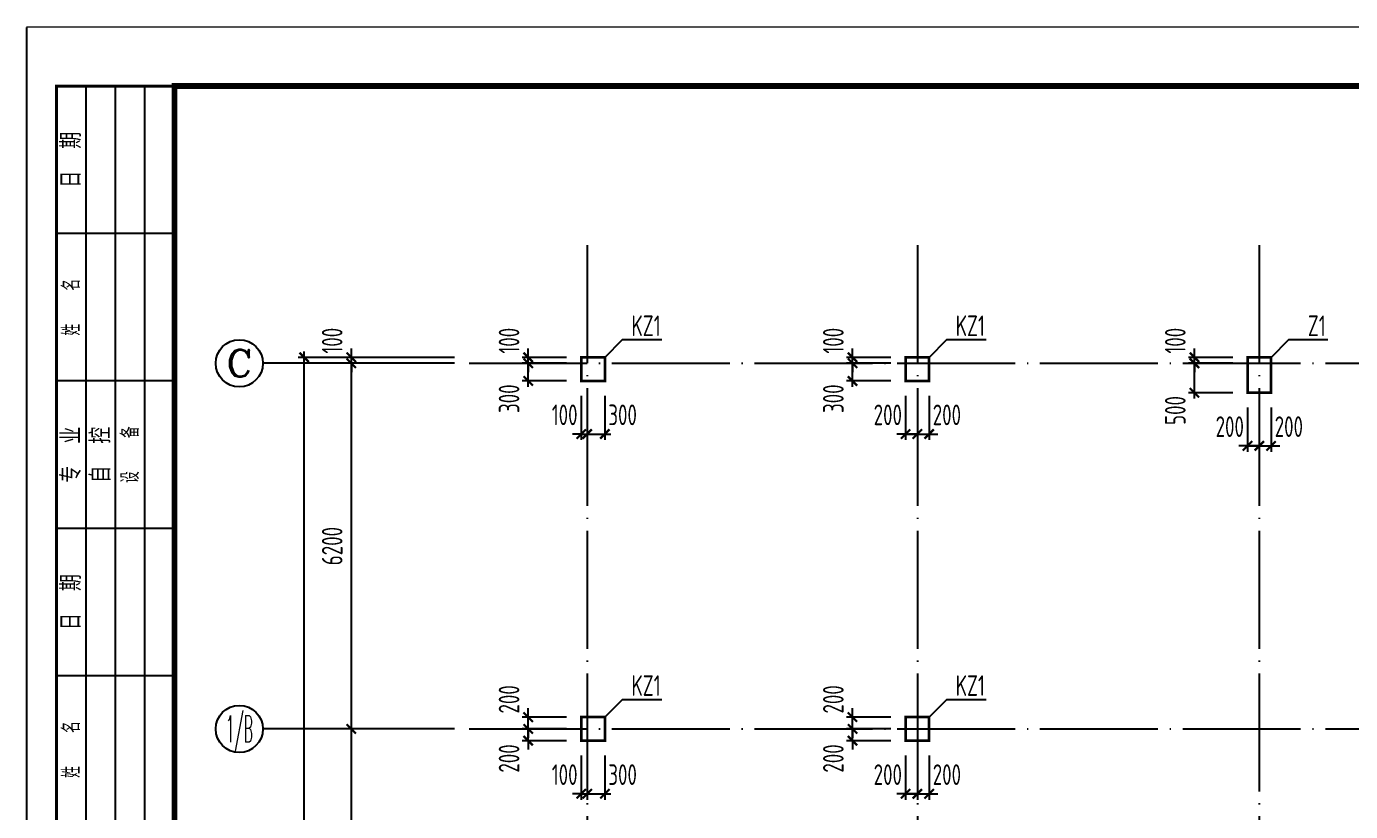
# Model space of a CAD drawing. Extents: x 287065 to 1473467, y 284802 to 344222.
# Drawn here: x 785037 to 807494, y 313512 to 326822 of the extents above; entities that cross this region are included whole.
import ezdxf
from ezdxf.enums import TextEntityAlignment as Align

# ---------------------------------------------------------------- set-up
doc = ezdxf.new("R2010")
doc.units = 0
doc.header["$LTSCALE"] = 1000
doc.linetypes.add('DOTE', pattern=[2.42, 2, -0.2, 0.02, -0.2])
doc.layers.get('0').update_dxf_attribs({"linetype": 'CONTINUOUS'})
doc.layers.get('DEFPOINTS').update_dxf_attribs({"linetype": 'CONTINUOUS'})
for name, color, linetype in [('AXIS', 8, 'DOTE'), ('AXIS_DIM', 3, 'CONTINUOUS'), ('AXIS_TEXT', 3, 'CONTINUOUS'), ('COLU', 7, 'CONTINUOUS'), ('DIM', 3, 'CONTINUOUS'), ('FRAME', 3, 'CONTINUOUS'), ('TEXT', 7, 'CONTINUOUS'), ('TK', 211, 'CONTINUOUS')]:
    doc.layers.add(name, color=color, linetype=linetype)
doc.styles.add('_TCH_AXIS', font='COMPLEX', dxfattribs={"bigfont": 'GBCBIG'})
doc.styles.add('COMPLEX', font='COMPLEX')
doc.styles.add('DXFS', font='txt.shx', dxfattribs={"width": 0.7, "bigfont": 'dxfs.shx'})
doc.styles.add('TSSD_Dimension', font='tssdeng.shx', dxfattribs={"width": 0.7, "bigfont": 'hztxt.shx'})
doc.styles.add('TSSD_Rein', font='tssdeng.shx', dxfattribs={"width": 0.7, "bigfont": 'hztxt.shx'})
doc.dimstyles.new('TSSD_100_100', dxfattribs={"dimtxt": 350, "dimasz": 150, "dimexe": 100, "dimexo": 250, "dimgap": 150, "dimtad": 1, "dimdec": 0, "dimzin": 0, "dimdsep": 46, "dimtxsty": 'TSSD_Dimension', "dimblk": 'ARCHTICK', "dimcen": 0, "dimdle": 100, "dimclrd": 3, "dimclre": 3, "dimclrt": 7, "dimadec": 0, "dimazin": 0, "dimtfac": 1, "dimtdec": 0, "dimtix": 1, "dimtmove": 2, "dimatfit": 3, "dimfxl": 100, "dimtolj": 1, "dimtzin": 0, "dimarcsym": 0})

# ---------------------------------------------------------------- blocks, each defined once
blk = doc.blocks.new('_ARCHTICK')
at = {"color": 0}
blk.add_lwpolyline([(-0.53, -0.53, 0.25, 0.25, 0), (0.53, 0.53, 0.5, 0.5, 0)], format="xyseb", dxfattribs=at)
blk = doc.blocks.new('*D137')
at = {"layer": 'AXIS_DIM', "color": 3, "lineweight": -2}
for p, q in [((792297, 314912), (790447, 314912)), ((790547, 308612), (790547, 315012)), ((792297, 308712), (790447, 308712))]:
    blk.add_line(p, q, dxfattribs=at)
at = {"layer": 'DEFPOINTS', "color": 0}
for p in [(790547, 314912), (792547, 314912), (792547, 308712)]:
    blk.add_point(p, dxfattribs=at)
at = {"layer": 'AXIS_DIM', "color": 3, "lineweight": -2, "xscale": 150, "yscale": 150, "zscale": 150}
for p, rotation in [((790547, 314912), 90), ((790547, 308712), 270)]:
    blk.add_blockref('_ARCHTICK', p, dxfattribs=dict(at, rotation=rotation))
at = {"layer": 'AXIS_DIM', "color": 7, "insert": (790222, 311812), "char_height": 350, "attachment_point": 5, "rotation": 90, "style": 'TSSD_Dimension'}
blk.add_mtext('\\A1;6200', dxfattribs=at)
blk = doc.blocks.new('*D138')
at = {"layer": 'AXIS_DIM', "color": 3, "lineweight": -2}
for p, q in [((790547, 314812), (790547, 321212)), ((792297, 321112), (790447, 321112)), ((792297, 314912), (790447, 314912))]:
    blk.add_line(p, q, dxfattribs=at)
at = {"layer": 'DEFPOINTS', "color": 0}
for p in [(790547, 321112), (792547, 321112), (792547, 314912)]:
    blk.add_point(p, dxfattribs=at)
at = {"layer": 'AXIS_DIM', "color": 3, "lineweight": -2, "xscale": 150, "yscale": 150, "zscale": 150}
for p, rotation in [((790547, 321112), 90), ((790547, 314912), 270)]:
    blk.add_blockref('_ARCHTICK', p, dxfattribs=dict(at, rotation=rotation))
at = {"layer": 'AXIS_DIM', "color": 7, "insert": (790222, 318012), "char_height": 350, "attachment_point": 5, "rotation": 90, "style": 'TSSD_Dimension'}
blk.add_mtext('\\A1;6200', dxfattribs=at)
blk = doc.blocks.new('*D139')
at = {"layer": 'AXIS_DIM', "color": 3, "lineweight": -2}
for p, q in [((790547, 321212), (790547, 321362)), ((792297, 321212), (790447, 321212)), ((790547, 321112), (790547, 321212)), ((792297, 321112), (790447, 321112)), ((790547, 321112), (790547, 320962))]:
    blk.add_line(p, q, dxfattribs=at)
at = {"layer": 'DEFPOINTS', "color": 0}
for p in [(790547, 321212), (792547, 321212), (792547, 321112)]:
    blk.add_point(p, dxfattribs=at)
at = {"layer": 'AXIS_DIM', "color": 3, "lineweight": -2, "xscale": 150, "yscale": 150, "zscale": 150}
for p, rotation in [((790547, 321212), 270), ((790547, 321112), 90)]:
    blk.add_blockref('_ARCHTICK', p, dxfattribs=dict(at, rotation=rotation))
at = {"layer": 'AXIS_DIM', "color": 7, "insert": (790222, 321494), "char_height": 350, "attachment_point": 5, "rotation": 90, "style": 'TSSD_Dimension'}
blk.add_mtext('\\A1;100', dxfattribs=at)
blk = doc.blocks.new('*D140')
at = {"layer": 'AXIS_DIM', "color": 3, "lineweight": -2}
for p, q in [((792297, 321212), (789647, 321212)), ((789747, 296112), (789747, 321312)), ((792297, 296212), (789647, 296212))]:
    blk.add_line(p, q, dxfattribs=at)
at = {"layer": 'DEFPOINTS', "color": 0}
for p in [(789747, 321212), (792547, 321212), (792547, 296212)]:
    blk.add_point(p, dxfattribs=at)
at = {"layer": 'AXIS_DIM', "color": 3, "lineweight": -2, "xscale": 150, "yscale": 150, "zscale": 150}
for p, rotation in [((789747, 321212), 90), ((789747, 296212), 270)]:
    blk.add_blockref('_ARCHTICK', p, dxfattribs=dict(at, rotation=rotation))
at = {"layer": 'AXIS_DIM', "color": 7, "insert": (789422, 308712), "char_height": 350, "attachment_point": 5, "rotation": 90, "style": 'TSSD_Dimension'}
blk.add_mtext('\\A1;25000', dxfattribs=at)
blk = doc.blocks.new('_AXISO')
blk.add_circle((0, 0), 0.5)
at = {"layer": 'AXIS_TEXT', "style": 'COMPLEX', "width": 1.041667}
blk.add_attdef('A', text='', height=0.56, dxfattribs=at).set_placement((-0.25, -0.28), (0.25, -0.28), align=Align.FIT)
blk = doc.blocks.new('TK-A2+(891X420)')
at = {"layer": 'FRAME', "lineweight": 18}
blk.add_line((626527, 350595), (626527, 392595), dxfattribs=at)
at = {"layer": 'FRAME'}
for points in [[(626537, 392605, 20, 20, 0), (626537, 350605, 20, 20, 0), (715637, 350605, 20, 20, 0), (715637, 392605, 20, 20, 0)], [(629037, 391605, 100, 100, 0), (629037, 351605, 100, 100, 0), (714637, 351605, 100, 100, 0), (714637, 391605, 100, 100, 0)]]:
    blk.add_lwpolyline(points, format="xyseb", close=True, dxfattribs=at)
blk.add_lwpolyline([(629037, 391605, 50, 50, 0), (627037, 391605, 50, 50, 0), (627037, 369105, 50, 50, 0), (629037, 369105, 50, 50, 0)], format="xyseb", dxfattribs=at)
for points in [[(627537, 369105), (627537, 391605)], [(628037, 369105), (628037, 391605)], [(628537, 369105), (628537, 391605)], [(629037, 389105), (627037, 389105)], [(629037, 386605), (627037, 386605)], [(629037, 384105), (627037, 384105)], [(629037, 381605), (627037, 381605)]]:
    blk.add_lwpolyline(points, dxfattribs=at)
at = {"layer": 'FRAME', "char_height": 300, "attachment_point": 5, "rotation": 90, "style": 'DXFS'}
for s, insert, width in [('{\\f宋体|b0|i0|c134|p2;日\\Ftxt.shx,dxfs.shx|c134;  \\f宋体|b0|i0|c134|p2;期\\P}', (627287, 390355), 1132.5), ('姓   名', (627287, 387855), 1185), ('{\\f宋体|b0|i0|c134|p2;专\\Ftxt.shx,dxfs.shx|c134;  \\f宋体|b0|i0|c134|p2;业\\P}', (627287, 385355), 1203.38), ('{\\f宋体|b0|i0|c134|p2;自\\Ftxt.shx,dxfs.shx|c134;  \\f宋体|b0|i0|c134|p2;控\\P}', (627787, 385355), 1148.25), ('设   备', (628287, 385355), 1227), ('{\\f宋体|b0|i0|c134|p2;日\\Ftxt.shx,dxfs.shx|c134;  \\f宋体|b0|i0|c134|p2;期\\P}', (627287, 382855), 1132.5), ('姓   名', (627287, 380355), 1185)]:
    blk.add_mtext(s, dxfattribs=dict(at, insert=insert, width=width))
blk = doc.blocks.new('*D177')
at = {"layer": 'DEFPOINTS', "color": 0}
for p in [(799947, 314712), (800147, 314712), (800147, 313812)]:
    blk.add_point(p, dxfattribs=at)
at = {"layer": 'DIM', "color": 3, "lineweight": -2}
for p, q in [((799947, 314462), (799947, 313712)), ((800147, 314462), (800147, 313712)), ((799947, 313812), (799797, 313812)), ((799947, 313812), (800147, 313812)), ((800147, 313812), (800297, 313812))]:
    blk.add_line(p, q, dxfattribs=at)
at = {"layer": 'DIM', "color": 3, "lineweight": -2, "xscale": 150, "yscale": 150, "zscale": 150}
blk.add_blockref('_ARCHTICK', (799947, 313812), dxfattribs=at)
at = {"layer": 'DIM', "color": 3, "lineweight": -2, "xscale": 150, "yscale": 150, "zscale": 150, "rotation": 180}
blk.add_blockref('_ARCHTICK', (800147, 313812), dxfattribs=at)
at = {"layer": 'DIM', "color": 7, "insert": (799646, 314137), "char_height": 350, "attachment_point": 5, "style": 'TSSD_Dimension'}
blk.add_mtext('\\A1;200', dxfattribs=at)
blk = doc.blocks.new('*D178')
at = {"layer": 'DEFPOINTS', "color": 0}
for p in [(800147, 314712), (800347, 314712), (800347, 313812)]:
    blk.add_point(p, dxfattribs=at)
at = {"layer": 'DIM', "color": 3, "lineweight": -2}
for p, q in [((800147, 314462), (800147, 313712)), ((800347, 314462), (800347, 313712)), ((800147, 313812), (799997, 313812)), ((800147, 313812), (800347, 313812)), ((800347, 313812), (800497, 313812))]:
    blk.add_line(p, q, dxfattribs=at)
at = {"layer": 'DIM', "color": 3, "lineweight": -2, "xscale": 150, "yscale": 150, "zscale": 150}
blk.add_blockref('_ARCHTICK', (800147, 313812), dxfattribs=at)
at = {"layer": 'DIM', "color": 3, "lineweight": -2, "xscale": 150, "yscale": 150, "zscale": 150, "rotation": 180}
blk.add_blockref('_ARCHTICK', (800347, 313812), dxfattribs=at)
at = {"layer": 'DIM', "color": 7, "insert": (800648, 314137), "char_height": 350, "attachment_point": 5, "style": 'TSSD_Dimension'}
blk.add_mtext('\\A1;200', dxfattribs=at)
blk = doc.blocks.new('*D179')
at = {"layer": 'DEFPOINTS', "color": 0}
for p in [(799047, 314912), (799947, 314912), (799947, 314712)]:
    blk.add_point(p, dxfattribs=at)
at = {"layer": 'DIM', "color": 3, "lineweight": -2}
for p, q in [((799697, 314912), (798947, 314912)), ((799047, 314912), (799047, 315062)), ((799047, 314712), (799047, 314912)), ((799697, 314712), (798947, 314712)), ((799047, 314712), (799047, 314562))]:
    blk.add_line(p, q, dxfattribs=at)
at = {"layer": 'DIM', "color": 3, "lineweight": -2, "xscale": 150, "yscale": 150, "zscale": 150}
for p, rotation in [((799047, 314912), 270), ((799047, 314712), 90)]:
    blk.add_blockref('_ARCHTICK', p, dxfattribs=dict(at, rotation=rotation))
at = {"layer": 'DIM', "color": 7, "insert": (798722, 314411), "char_height": 350, "attachment_point": 5, "rotation": 90, "style": 'TSSD_Dimension'}
blk.add_mtext('\\A1;200', dxfattribs=at)
blk = doc.blocks.new('*D180')
at = {"layer": 'DEFPOINTS', "color": 0}
for p in [(799047, 315112), (799947, 315112), (799947, 314912)]:
    blk.add_point(p, dxfattribs=at)
at = {"layer": 'DIM', "color": 3, "lineweight": -2}
for p, q in [((799697, 315112), (798947, 315112)), ((799047, 315112), (799047, 315262)), ((799047, 314912), (799047, 315112)), ((799697, 314912), (798947, 314912)), ((799047, 314912), (799047, 314762))]:
    blk.add_line(p, q, dxfattribs=at)
at = {"layer": 'DIM', "color": 3, "lineweight": -2, "xscale": 150, "yscale": 150, "zscale": 150}
for p, rotation in [((799047, 315112), 270), ((799047, 314912), 90)]:
    blk.add_blockref('_ARCHTICK', p, dxfattribs=dict(at, rotation=rotation))
at = {"layer": 'DIM', "color": 7, "insert": (798722, 315413), "char_height": 350, "attachment_point": 5, "rotation": 90, "style": 'TSSD_Dimension'}
blk.add_mtext('\\A1;200', dxfattribs=at)
blk = doc.blocks.new('*D181')
at = {"layer": 'DEFPOINTS', "color": 0}
for p in [(799947, 320812), (800147, 320812), (800147, 319912)]:
    blk.add_point(p, dxfattribs=at)
at = {"layer": 'DIM', "color": 3, "lineweight": -2}
for p, q in [((799947, 320562), (799947, 319812)), ((800147, 320562), (800147, 319812)), ((799947, 319912), (799797, 319912)), ((799947, 319912), (800147, 319912)), ((800147, 319912), (800297, 319912))]:
    blk.add_line(p, q, dxfattribs=at)
at = {"layer": 'DIM', "color": 3, "lineweight": -2, "xscale": 150, "yscale": 150, "zscale": 150}
blk.add_blockref('_ARCHTICK', (799947, 319912), dxfattribs=at)
at = {"layer": 'DIM', "color": 3, "lineweight": -2, "xscale": 150, "yscale": 150, "zscale": 150, "rotation": 180}
blk.add_blockref('_ARCHTICK', (800147, 319912), dxfattribs=at)
at = {"layer": 'DIM', "color": 7, "insert": (799646, 320237), "char_height": 350, "attachment_point": 5, "style": 'TSSD_Dimension'}
blk.add_mtext('\\A1;200', dxfattribs=at)
blk = doc.blocks.new('*D182')
at = {"layer": 'DEFPOINTS', "color": 0}
for p in [(800147, 320812), (800347, 320812), (800347, 319912)]:
    blk.add_point(p, dxfattribs=at)
at = {"layer": 'DIM', "color": 3, "lineweight": -2}
for p, q in [((800147, 320562), (800147, 319812)), ((800347, 320562), (800347, 319812)), ((800147, 319912), (799997, 319912)), ((800147, 319912), (800347, 319912)), ((800347, 319912), (800497, 319912))]:
    blk.add_line(p, q, dxfattribs=at)
at = {"layer": 'DIM', "color": 3, "lineweight": -2, "xscale": 150, "yscale": 150, "zscale": 150}
blk.add_blockref('_ARCHTICK', (800147, 319912), dxfattribs=at)
at = {"layer": 'DIM', "color": 3, "lineweight": -2, "xscale": 150, "yscale": 150, "zscale": 150, "rotation": 180}
blk.add_blockref('_ARCHTICK', (800347, 319912), dxfattribs=at)
at = {"layer": 'DIM', "color": 7, "insert": (800648, 320237), "char_height": 350, "attachment_point": 5, "style": 'TSSD_Dimension'}
blk.add_mtext('\\A1;200', dxfattribs=at)
blk = doc.blocks.new('*D183')
at = {"layer": 'DEFPOINTS', "color": 0}
for p in [(799047, 321112), (799947, 321112), (799947, 320812)]:
    blk.add_point(p, dxfattribs=at)
at = {"layer": 'DIM', "color": 3, "lineweight": -2}
for p, q in [((799047, 320712), (799047, 321212)), ((799697, 321112), (798947, 321112)), ((799697, 320812), (798947, 320812))]:
    blk.add_line(p, q, dxfattribs=at)
at = {"layer": 'DIM', "color": 3, "lineweight": -2, "xscale": 150, "yscale": 150, "zscale": 150}
for p, rotation in [((799047, 321112), 90), ((799047, 320812), 270)]:
    blk.add_blockref('_ARCHTICK', p, dxfattribs=dict(at, rotation=rotation))
at = {"layer": 'DIM', "color": 7, "insert": (798722, 320511), "char_height": 350, "attachment_point": 5, "rotation": 90, "style": 'TSSD_Dimension'}
blk.add_mtext('\\A1;300', dxfattribs=at)
blk = doc.blocks.new('*D184')
at = {"layer": 'DEFPOINTS', "color": 0}
for p in [(799047, 321212), (799947, 321212), (799947, 321112)]:
    blk.add_point(p, dxfattribs=at)
at = {"layer": 'DIM', "color": 3, "lineweight": -2}
for p, q in [((799047, 321212), (799047, 321362)), ((799697, 321212), (798947, 321212)), ((799047, 321112), (799047, 321212)), ((799697, 321112), (798947, 321112)), ((799047, 321112), (799047, 320962))]:
    blk.add_line(p, q, dxfattribs=at)
at = {"layer": 'DIM', "color": 3, "lineweight": -2, "xscale": 150, "yscale": 150, "zscale": 150}
for p, rotation in [((799047, 321212), 270), ((799047, 321112), 90)]:
    blk.add_blockref('_ARCHTICK', p, dxfattribs=dict(at, rotation=rotation))
at = {"layer": 'DIM', "color": 7, "insert": (798722, 321494), "char_height": 350, "attachment_point": 5, "rotation": 90, "style": 'TSSD_Dimension'}
blk.add_mtext('\\A1;100', dxfattribs=at)
blk = doc.blocks.new('*D185')
at = {"layer": 'DEFPOINTS', "color": 0}
for p in [(794447, 320812), (794547, 320812), (794547, 319912)]:
    blk.add_point(p, dxfattribs=at)
at = {"layer": 'DIM', "color": 3, "lineweight": -2}
for p, q in [((794447, 320562), (794447, 319812)), ((794547, 320562), (794547, 319812)), ((794447, 319912), (794297, 319912)), ((794447, 319912), (794547, 319912)), ((794547, 319912), (794697, 319912))]:
    blk.add_line(p, q, dxfattribs=at)
at = {"layer": 'DIM', "color": 3, "lineweight": -2, "xscale": 150, "yscale": 150, "zscale": 150}
blk.add_blockref('_ARCHTICK', (794447, 319912), dxfattribs=at)
at = {"layer": 'DIM', "color": 3, "lineweight": -2, "xscale": 150, "yscale": 150, "zscale": 150, "rotation": 180}
blk.add_blockref('_ARCHTICK', (794547, 319912), dxfattribs=at)
at = {"layer": 'DIM', "color": 7, "insert": (794165, 320237), "char_height": 350, "attachment_point": 5, "style": 'TSSD_Dimension'}
blk.add_mtext('\\A1;100', dxfattribs=at)
blk = doc.blocks.new('*D186')
at = {"layer": 'DEFPOINTS', "color": 0}
for p in [(794547, 320812), (794847, 320812), (794847, 319912)]:
    blk.add_point(p, dxfattribs=at)
at = {"layer": 'DIM', "color": 3, "lineweight": -2}
for p, q in [((794547, 320562), (794547, 319812)), ((794847, 320562), (794847, 319812)), ((794447, 319912), (794947, 319912))]:
    blk.add_line(p, q, dxfattribs=at)
at = {"layer": 'DIM', "color": 3, "lineweight": -2, "xscale": 150, "yscale": 150, "zscale": 150, "rotation": 180}
blk.add_blockref('_ARCHTICK', (794547, 319912), dxfattribs=at)
at = {"layer": 'DIM', "color": 3, "lineweight": -2, "xscale": 150, "yscale": 150, "zscale": 150}
blk.add_blockref('_ARCHTICK', (794847, 319912), dxfattribs=at)
at = {"layer": 'DIM', "color": 7, "insert": (795148, 320237), "char_height": 350, "attachment_point": 5, "style": 'TSSD_Dimension'}
blk.add_mtext('\\A1;300', dxfattribs=at)
blk = doc.blocks.new('*D187')
at = {"layer": 'DEFPOINTS', "color": 0}
for p in [(793547, 321112), (794447, 321112), (794447, 320812)]:
    blk.add_point(p, dxfattribs=at)
at = {"layer": 'DIM', "color": 3, "lineweight": -2}
for p, q in [((793547, 320712), (793547, 321212)), ((794197, 321112), (793447, 321112)), ((794197, 320812), (793447, 320812))]:
    blk.add_line(p, q, dxfattribs=at)
at = {"layer": 'DIM', "color": 3, "lineweight": -2, "xscale": 150, "yscale": 150, "zscale": 150}
for p, rotation in [((793547, 321112), 90), ((793547, 320812), 270)]:
    blk.add_blockref('_ARCHTICK', p, dxfattribs=dict(at, rotation=rotation))
at = {"layer": 'DIM', "color": 7, "insert": (793222, 320511), "char_height": 350, "attachment_point": 5, "rotation": 90, "style": 'TSSD_Dimension'}
blk.add_mtext('\\A1;300', dxfattribs=at)
blk = doc.blocks.new('*D188')
at = {"layer": 'DEFPOINTS', "color": 0}
for p in [(793547, 321212), (794447, 321212), (794447, 321112)]:
    blk.add_point(p, dxfattribs=at)
at = {"layer": 'DIM', "color": 3, "lineweight": -2}
for p, q in [((793547, 321212), (793547, 321362)), ((794197, 321212), (793447, 321212)), ((793547, 321112), (793547, 321212)), ((794197, 321112), (793447, 321112)), ((793547, 321112), (793547, 320962))]:
    blk.add_line(p, q, dxfattribs=at)
at = {"layer": 'DIM', "color": 3, "lineweight": -2, "xscale": 150, "yscale": 150, "zscale": 150}
for p, rotation in [((793547, 321212), 270), ((793547, 321112), 90)]:
    blk.add_blockref('_ARCHTICK', p, dxfattribs=dict(at, rotation=rotation))
at = {"layer": 'DIM', "color": 7, "insert": (793222, 321494), "char_height": 350, "attachment_point": 5, "rotation": 90, "style": 'TSSD_Dimension'}
blk.add_mtext('\\A1;100', dxfattribs=at)
blk = doc.blocks.new('*D189')
at = {"layer": 'DEFPOINTS', "color": 0}
for p in [(794447, 314712), (794547, 314712), (794547, 313812)]:
    blk.add_point(p, dxfattribs=at)
at = {"layer": 'DIM', "color": 3, "lineweight": -2}
for p, q in [((794447, 314462), (794447, 313712)), ((794547, 314462), (794547, 313712)), ((794447, 313812), (794297, 313812)), ((794447, 313812), (794547, 313812)), ((794547, 313812), (794697, 313812))]:
    blk.add_line(p, q, dxfattribs=at)
at = {"layer": 'DIM', "color": 3, "lineweight": -2, "xscale": 150, "yscale": 150, "zscale": 150}
blk.add_blockref('_ARCHTICK', (794447, 313812), dxfattribs=at)
at = {"layer": 'DIM', "color": 3, "lineweight": -2, "xscale": 150, "yscale": 150, "zscale": 150, "rotation": 180}
blk.add_blockref('_ARCHTICK', (794547, 313812), dxfattribs=at)
at = {"layer": 'DIM', "color": 7, "insert": (794165, 314137), "char_height": 350, "attachment_point": 5, "style": 'TSSD_Dimension'}
blk.add_mtext('\\A1;100', dxfattribs=at)
blk = doc.blocks.new('*D190')
at = {"layer": 'DEFPOINTS', "color": 0}
for p in [(794547, 314712), (794847, 314712), (794847, 313812)]:
    blk.add_point(p, dxfattribs=at)
at = {"layer": 'DIM', "color": 3, "lineweight": -2}
for p, q in [((794547, 314462), (794547, 313712)), ((794847, 314462), (794847, 313712)), ((794447, 313812), (794947, 313812))]:
    blk.add_line(p, q, dxfattribs=at)
at = {"layer": 'DIM', "color": 3, "lineweight": -2, "xscale": 150, "yscale": 150, "zscale": 150, "rotation": 180}
blk.add_blockref('_ARCHTICK', (794547, 313812), dxfattribs=at)
at = {"layer": 'DIM', "color": 3, "lineweight": -2, "xscale": 150, "yscale": 150, "zscale": 150}
blk.add_blockref('_ARCHTICK', (794847, 313812), dxfattribs=at)
at = {"layer": 'DIM', "color": 7, "insert": (795148, 314137), "char_height": 350, "attachment_point": 5, "style": 'TSSD_Dimension'}
blk.add_mtext('\\A1;300', dxfattribs=at)
blk = doc.blocks.new('*D191')
at = {"layer": 'DEFPOINTS', "color": 0}
for p in [(793547, 314912), (794447, 314912), (794447, 314712)]:
    blk.add_point(p, dxfattribs=at)
at = {"layer": 'DIM', "color": 3, "lineweight": -2}
for p, q in [((794197, 314912), (793447, 314912)), ((793547, 314912), (793547, 315062)), ((793547, 314712), (793547, 314912)), ((794197, 314712), (793447, 314712)), ((793547, 314712), (793547, 314562))]:
    blk.add_line(p, q, dxfattribs=at)
at = {"layer": 'DIM', "color": 3, "lineweight": -2, "xscale": 150, "yscale": 150, "zscale": 150}
for p, rotation in [((793547, 314912), 270), ((793547, 314712), 90)]:
    blk.add_blockref('_ARCHTICK', p, dxfattribs=dict(at, rotation=rotation))
at = {"layer": 'DIM', "color": 7, "insert": (793222, 314411), "char_height": 350, "attachment_point": 5, "rotation": 90, "style": 'TSSD_Dimension'}
blk.add_mtext('\\A1;200', dxfattribs=at)
blk = doc.blocks.new('*D192')
at = {"layer": 'DEFPOINTS', "color": 0}
for p in [(793547, 315112), (794447, 315112), (794447, 314912)]:
    blk.add_point(p, dxfattribs=at)
at = {"layer": 'DIM', "color": 3, "lineweight": -2}
for p, q in [((794197, 315112), (793447, 315112)), ((793547, 315112), (793547, 315262)), ((793547, 314912), (793547, 315112)), ((794197, 314912), (793447, 314912)), ((793547, 314912), (793547, 314762))]:
    blk.add_line(p, q, dxfattribs=at)
at = {"layer": 'DIM', "color": 3, "lineweight": -2, "xscale": 150, "yscale": 150, "zscale": 150}
for p, rotation in [((793547, 315112), 270), ((793547, 314912), 90)]:
    blk.add_blockref('_ARCHTICK', p, dxfattribs=dict(at, rotation=rotation))
at = {"layer": 'DIM', "color": 7, "insert": (793222, 315413), "char_height": 350, "attachment_point": 5, "rotation": 90, "style": 'TSSD_Dimension'}
blk.add_mtext('\\A1;200', dxfattribs=at)
blk = doc.blocks.new('*D205')
at = {"layer": 'DEFPOINTS', "color": 0}
for p in [(805747, 320612), (805947, 320612), (805947, 319712)]:
    blk.add_point(p, dxfattribs=at)
at = {"layer": 'DIM', "color": 3, "lineweight": -2}
for p, q in [((805747, 320362), (805747, 319612)), ((805947, 320362), (805947, 319612)), ((805747, 319712), (805597, 319712)), ((805747, 319712), (805947, 319712)), ((805947, 319712), (806097, 319712))]:
    blk.add_line(p, q, dxfattribs=at)
at = {"layer": 'DIM', "color": 3, "lineweight": -2, "xscale": 150, "yscale": 150, "zscale": 150}
blk.add_blockref('_ARCHTICK', (805747, 319712), dxfattribs=at)
at = {"layer": 'DIM', "color": 3, "lineweight": -2, "xscale": 150, "yscale": 150, "zscale": 150, "rotation": 180}
blk.add_blockref('_ARCHTICK', (805947, 319712), dxfattribs=at)
at = {"layer": 'DIM', "color": 7, "insert": (805446, 320037), "char_height": 350, "attachment_point": 5, "style": 'TSSD_Dimension'}
blk.add_mtext('\\A1;200', dxfattribs=at)
blk = doc.blocks.new('*D206')
at = {"layer": 'DEFPOINTS', "color": 0}
for p in [(805947, 320612), (806147, 320612), (806147, 319712)]:
    blk.add_point(p, dxfattribs=at)
at = {"layer": 'DIM', "color": 3, "lineweight": -2}
for p, q in [((805947, 320362), (805947, 319612)), ((806147, 320362), (806147, 319612)), ((805947, 319712), (805797, 319712)), ((805947, 319712), (806147, 319712)), ((806147, 319712), (806297, 319712))]:
    blk.add_line(p, q, dxfattribs=at)
at = {"layer": 'DIM', "color": 3, "lineweight": -2, "xscale": 150, "yscale": 150, "zscale": 150}
blk.add_blockref('_ARCHTICK', (805947, 319712), dxfattribs=at)
at = {"layer": 'DIM', "color": 3, "lineweight": -2, "xscale": 150, "yscale": 150, "zscale": 150, "rotation": 180}
blk.add_blockref('_ARCHTICK', (806147, 319712), dxfattribs=at)
at = {"layer": 'DIM', "color": 7, "insert": (806448, 320037), "char_height": 350, "attachment_point": 5, "style": 'TSSD_Dimension'}
blk.add_mtext('\\A1;200', dxfattribs=at)
blk = doc.blocks.new('*D207')
at = {"layer": 'DEFPOINTS', "color": 0}
for p in [(804847, 321112), (805747, 321112), (805747, 320612)]:
    blk.add_point(p, dxfattribs=at)
at = {"layer": 'DIM', "color": 3, "lineweight": -2}
for p, q in [((804847, 320512), (804847, 321212)), ((805497, 321112), (804747, 321112)), ((805497, 320612), (804747, 320612))]:
    blk.add_line(p, q, dxfattribs=at)
at = {"layer": 'DIM', "color": 3, "lineweight": -2, "xscale": 150, "yscale": 150, "zscale": 150}
for p, rotation in [((804847, 321112), 90), ((804847, 320612), 270)]:
    blk.add_blockref('_ARCHTICK', p, dxfattribs=dict(at, rotation=rotation))
at = {"layer": 'DIM', "color": 7, "insert": (804522, 320311), "char_height": 350, "attachment_point": 5, "rotation": 90, "style": 'TSSD_Dimension'}
blk.add_mtext('\\A1;500', dxfattribs=at)
blk = doc.blocks.new('*D208')
at = {"layer": 'DEFPOINTS', "color": 0}
for p in [(804847, 321212), (805747, 321212), (805747, 321112)]:
    blk.add_point(p, dxfattribs=at)
at = {"layer": 'DIM', "color": 3, "lineweight": -2}
for p, q in [((804847, 321212), (804847, 321362)), ((805497, 321212), (804747, 321212)), ((804847, 321112), (804847, 321212)), ((805497, 321112), (804747, 321112)), ((804847, 321112), (804847, 320962))]:
    blk.add_line(p, q, dxfattribs=at)
at = {"layer": 'DIM', "color": 3, "lineweight": -2, "xscale": 150, "yscale": 150, "zscale": 150}
for p, rotation in [((804847, 321212), 270), ((804847, 321112), 90)]:
    blk.add_blockref('_ARCHTICK', p, dxfattribs=dict(at, rotation=rotation))
at = {"layer": 'DIM', "color": 7, "insert": (804522, 321494), "char_height": 350, "attachment_point": 5, "rotation": 90, "style": 'TSSD_Dimension'}
blk.add_mtext('\\A1;100', dxfattribs=at)

msp = doc.modelspace()

# ---------------------------------------------------------------- linework, layer by layer
at = {"layer": 'AXIS'}
for p, q in [((794546.971, 323111.708), (794546.971, 294311.708)), ((800146.971, 323111.708), (800146.971, 294311.708)), ((805946.971, 323111.708), (805946.971, 294311.708)), ((792546.971, 321111.708), (858846.971, 321111.708)), ((792546.971, 314911.708), (858846.971, 314911.708))]:
    msp.add_line(p, q, dxfattribs=at)
at = {"layer": 'AXIS_TEXT'}
for p, q in [((792296.971, 321111.708), (789046.971, 321111.708)), ((792296.971, 314911.708), (789046.971, 314911.708))]:
    msp.add_line(p, q, dxfattribs=at)
at = {"layer": 'COLU', "ltscale": 0.01, "const_width": 45}
for points in [[(794846.971, 320811.708), (794846.971, 321211.708), (794446.971, 321211.708), (794446.971, 320811.708)], [(800346.971, 320811.708), (800346.971, 321211.708), (799946.971, 321211.708), (799946.971, 320811.708)], [(806146.971, 321211.708), (806146.971, 320611.708), (805746.971, 320611.708), (805746.971, 321211.708)], [(794846.971, 314711.708), (794846.971, 315111.708), (794446.971, 315111.708), (794446.971, 314711.708)], [(800346.971, 314711.708), (800346.971, 315111.708), (799946.971, 315111.708), (799946.971, 314711.708)]]:
    msp.add_lwpolyline(points, close=True, dxfattribs=at)
at = {"layer": 'TEXT'}
for points in [[(794846.971, 321211.708), (795146.971, 321512.129), (795811.835, 321512.129)], [(800346.971, 321211.708), (800646.971, 321512.129), (801311.835, 321512.129)], [(806146.971, 321211.708), (806446.971, 321512.129), (807111.835, 321512.129)], [(794846.971, 315111.708), (795146.971, 315412.129), (795811.835, 315412.129)], [(800346.971, 315111.708), (800646.971, 315412.129), (801311.835, 315412.129)]]:
    msp.add_lwpolyline(points, dxfattribs=at)

# ---------------------------------------------------------------- block references
at = {"layer": 'AXIS_TEXT'}
ref = msp.add_blockref('_AXISO', (788646.971, 321111.708), dxfattribs=dict(at, xscale=800, yscale=800, zscale=800))
ref.add_attrib('A', 'C', dxfattribs={"height": 452.548, "style": '_TCH_AXIS', "width": 1.4}).set_placement((788420.697, 320885.434), (788873.245, 320885.434), align=Align.FIT)
ref = msp.add_blockref('_AXISO', (788646.971, 314911.708), dxfattribs=dict(at, xscale=800, yscale=800, zscale=800))
ref.add_attrib('A', '1/B', dxfattribs={"height": 452.5483, "style": '_TCH_AXIS', "width": 0.388889}).set_placement((788420.697, 314685.434), (788873.245, 314685.434), align=Align.FIT)
at = {"layer": 'TK'}
msp.add_blockref('TK-A2+(891X420)', (158510, -65793.134), dxfattribs=at)

# ---------------------------------------------------------------- texts
at = {"layer": 'TEXT', "style": 'TSSD_Rein', "width": 0.7}
for s, p in [('KZ1', (795297.135, 321572.129)), ('KZ1', (800797.135, 321572.129)), ('Z1', (806770.943, 321572.129)), ('KZ1', (795297.135, 315472.129)), ('KZ1', (800797.135, 315472.129))]:
    msp.add_text(s, height=350, dxfattribs=at).set_placement(p)

# ---------------------------------------------------------------- dimensions: what is measured, and where the dimension line sits
at = {"layer": 'AXIS_DIM'}
dim = msp.add_linear_dim(base=(790546.971, 321211.708), p1=(792546.971, 321111.708), p2=(792546.971, 321211.708), angle=90, dimstyle='TSSD_100_100', dxfattribs=at)
dim.commit()
dim.dimension.update_dxf_attribs({"geometry": '*D139', "text_midpoint": (790221.971, 321493.952), "dimtype": 129})
for p1, p2, distance, picture, middle in [((792546.971, 296211.708), (792546.971, 321211.708), 2800, '*D140', (789421.971, 308711.708)), ((792546.971, 314911.708), (792546.971, 321111.708), 2000, '*D138', (790221.971, 318011.708)), ((792546.971, 308711.708), (792546.971, 314911.708), 2000, '*D137', (790221.971, 311811.708))]:
    dim = msp.add_aligned_dim(p1=p1, p2=p2, distance=distance, dimstyle='TSSD_100_100', dxfattribs=at)
    dim.commit()
    dim.dimension.update_dxf_attribs({"geometry": picture, "text_midpoint": middle})
at = {"layer": 'DIM'}
for base, p1, p2, picture, middle in [((793546.971, 321211.708), (794446.971, 321111.708), (794446.971, 321211.708), '*D188', (793221.971, 321493.951)), ((799046.971, 321211.708), (799946.971, 321111.708), (799946.971, 321211.708), '*D184', (798721.971, 321493.951)), ((804846.971, 321211.708), (805746.971, 321111.708), (805746.971, 321211.708), '*D208', (804521.971, 321493.952)), ((793546.971, 321111.708), (794446.971, 320811.708), (794446.971, 321111.708), '*D187', (793221.971, 320510.618)), ((799046.971, 321111.708), (799946.971, 320811.708), (799946.971, 321111.708), '*D183', (798721.971, 320510.618)), ((804846.971, 321111.708), (805746.971, 320611.708), (805746.971, 321111.708), '*D207', (804521.971, 320310.618)), ((793546.971, 315111.708), (794446.971, 314911.708), (794446.971, 315111.708), '*D192', (793221.971, 315412.798)), ((799046.971, 315111.708), (799946.971, 314911.708), (799946.971, 315111.708), '*D180', (798721.971, 315412.798)), ((793546.971, 314911.708), (794446.971, 314711.708), (794446.971, 314911.708), '*D191', (793221.971, 314410.618)), ((799046.971, 314911.708), (799946.971, 314711.708), (799946.971, 314911.708), '*D179', (798721.971, 314410.618))]:
    dim = msp.add_linear_dim(base=base, p1=p1, p2=p2, angle=90, dimstyle='TSSD_100_100', dxfattribs=at)
    dim.commit()
    dim.dimension.update_dxf_attribs({"geometry": picture, "text_midpoint": middle, "dimtype": 128})
for base, p1, p2, picture, middle in [((794546.971, 319911.708), (794446.971, 320811.708), (794546.971, 320811.708), '*D185', (794164.728, 320236.708)), ((794846.971, 319911.708), (794546.971, 320811.708), (794846.971, 320811.708), '*D186', (795148.061, 320236.708)), ((800146.971, 319911.708), (799946.971, 320811.708), (800146.971, 320811.708), '*D181', (799645.881, 320236.708)), ((800346.971, 319911.708), (800146.971, 320811.708), (800346.971, 320811.708), '*D182', (800648.061, 320236.708)), ((805946.971, 319711.708), (805746.971, 320611.708), (805946.971, 320611.708), '*D205', (805445.881, 320036.708)), ((806146.971, 319711.708), (805946.971, 320611.708), (806146.971, 320611.708), '*D206', (806448.061, 320036.708)), ((794546.971, 313811.708), (794446.971, 314711.708), (794546.971, 314711.708), '*D189', (794164.728, 314136.708)), ((794846.971, 313811.708), (794546.971, 314711.708), (794846.971, 314711.708), '*D190', (795148.061, 314136.708)), ((800146.971, 313811.708), (799946.971, 314711.708), (800146.971, 314711.708), '*D177', (799645.881, 314136.708)), ((800346.971, 313811.708), (800146.971, 314711.708), (800346.971, 314711.708), '*D178', (800648.061, 314136.708))]:
    dim = msp.add_linear_dim(base=base, p1=p1, p2=p2, dimstyle='TSSD_100_100', dxfattribs=at)
    dim.commit()
    dim.dimension.update_dxf_attribs({"geometry": picture, "text_midpoint": middle, "dimtype": 128})

doc.saveas('drawing.dxf')
